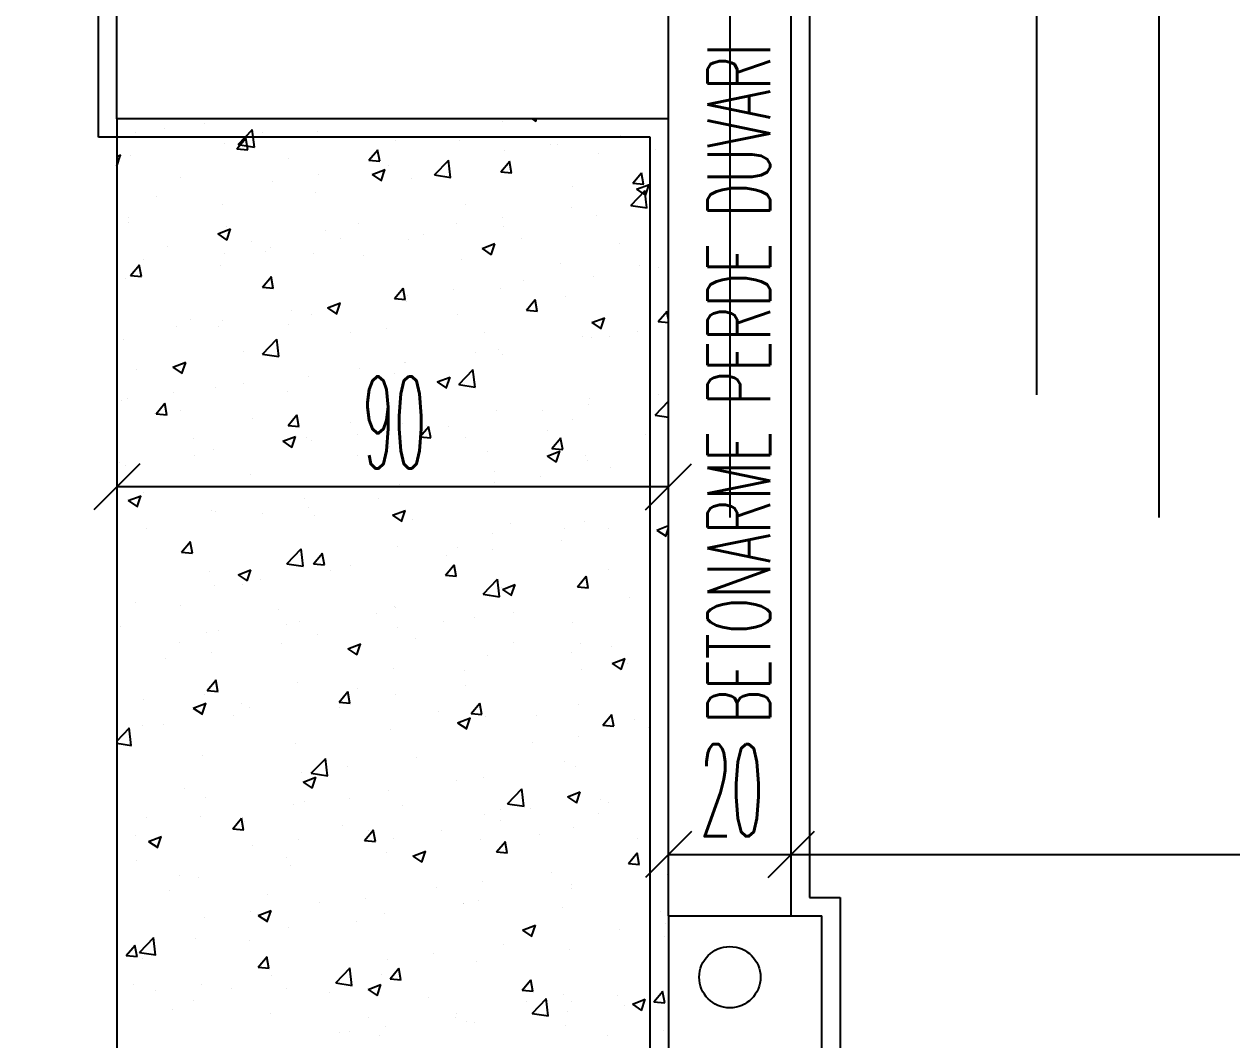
# Model space of a CAD drawing. Extents: x 78 to 306, y -397 to 18.
# Drawn here: x 271.11812 to 271.15752, y -396.6976 to -396.66447 of the extents above; entities that cross this region are included whole.
import ezdxf

# ---------------------------------------------------------------- set-up
doc = ezdxf.new("R2010")
doc.units = 0
doc.header["$LTSCALE"] = 0.5
doc.header["$MEASUREMENT"] = 0
doc.linetypes.add('DASHDOT2', pattern=[0.5, 0.25, -0.125, 0, -0.125])
doc.layers.get('0').update_dxf_attribs({"linetype": 'CONTINUOUS'})
for name, color, linetype in [('AKS', 5, 'DASHDOT2'), ('ASHADE', 7, 'CONTINUOUS'), ('DUVAR', 6, 'CONTINUOUS'), ('KOLON', 4, 'CONTINUOUS'), ('MERDIVEN', 3, 'CONTINUOUS'), ('OLCU', 31, 'CONTINUOUS'), ('SIVA', 7, 'CONTINUOUS'), ('TARAMA', 8, 'CONTINUOUS')]:
    doc.layers.add(name, color=color, linetype=linetype)
doc.styles.add('OLCU', font='romans.shx', dxfattribs={"width": 0.6, "height": 0.125})
doc.styles.add('OLCUIC', font='ROMANS.SHX', dxfattribs={"width": 0.4, "height": 0.15})

msp = doc.modelspace()

# ---------------------------------------------------------------- linework, layer by layer
at = {"color": 0, "linetype": 'ByBlock'}
for p, q in [((271.121894, -396.67881), (271.120394, -396.68031)), ((271.138394, -396.68031), (271.139894, -396.67881)), ((271.139894, -396.69081), (271.138394, -396.69231)), ((271.143894, -396.69081), (271.142394, -396.69231)), ((271.142394, -396.69231), (271.143894, -396.69081))]:
    msp.add_line(p, q, dxfattribs=at)
at = {"layer": 'AKS'}
for p, q in [((271.151144, -396.35156), (271.151144, -396.83956)), ((271.141144, -396.35556), (271.141144, -396.83556)), ((271.155144, -396.35556), (271.155144, -396.83556)), ((271.333144, -396.69556), (271.037144, -396.69556))]:
    msp.add_line(p, q, dxfattribs=at)
at = {"layer": 'ASHADE'}
msp.add_circle((271.141144, -396.69556), 0.001, dxfattribs=at)
at = {"layer": 'DUVAR'}
for p, q in [((271.121144, -396.66756), (271.121144, -396.63856)), ((271.139144, -396.69356), (271.139144, -396.66056)), ((271.143144, -396.69356), (271.143144, -396.66056)), ((271.139144, -396.66756), (271.121144, -396.66756))]:
    msp.add_line(p, q, dxfattribs=at)
at = {"layer": 'KOLON'}
for p, q in [((271.139144, -396.69356), (271.139144, -396.72756)), ((271.139144, -396.69356), (271.144144, -396.69356)), ((271.144144, -396.72756), (271.144144, -396.69356))]:
    msp.add_line(p, q, dxfattribs=at)
at = {"layer": 'MERDIVEN'}
msp.add_line((271.121144, -396.66756), (271.121144, -396.75156), dxfattribs=at)
at = {"layer": 'OLCU', "linetype": 'ByBlock'}
msp.add_line((271.139144, -396.67956), (271.121144, -396.67956), dxfattribs=at)
at = {"layer": 'OLCU', "ltscale": 1.4}
for p, q in [((271.139144, -396.69156), (271.143144, -396.69156)), ((271.143144, -396.69156), (271.523144, -396.69156))]:
    msp.add_line(p, q, dxfattribs=at)
at = {"layer": 'SIVA', "ltscale": 1.4}
for p, q in [((271.120544, -396.66816), (271.120544, -396.63796)), ((271.143744, -396.65996), (271.143744, -396.69296)), ((271.138544, -396.66816), (271.120544, -396.66816)), ((271.138544, -396.69356), (271.138544, -396.66816)), ((271.143744, -396.69296), (271.144744, -396.69296)), ((271.144744, -396.69296), (271.144744, -396.72816)), ((271.138544, -396.72756), (271.138544, -396.69356))]:
    msp.add_line(p, q, dxfattribs=at)
at = {"layer": 'TARAMA'}
for p, q in [((271.1227, -396.667867), (271.1227, -396.667867)), ((271.124022, -396.66772), (271.124022, -396.66772)), ((271.125105, -396.668395), (271.125572, -396.667908)), ((271.125633, -396.668478), (271.125566, -396.667909)), ((271.13373, -396.667658), (271.13373, -396.667658)), ((271.134698, -396.66756), (271.134819, -396.667642)), ((271.134814, -396.667643), (271.134842, -396.66756)), ((271.12175, -396.66802), (271.12175, -396.66802)), ((271.121795, -396.668143), (271.121795, -396.668143)), ((271.125066, -396.668532), (271.125355, -396.668187)), ((271.125419, -396.668565), (271.12535, -396.668189)), ((271.125903, -396.668002), (271.125903, -396.668002)), ((271.1277, -396.667963), (271.1277, -396.667963)), ((271.129106, -396.668138), (271.129106, -396.668138)), ((271.130231, -396.668259), (271.130231, -396.668259)), ((271.132309, -396.668273), (271.132309, -396.668273)), ((271.137572, -396.668095), (271.137572, -396.668095)), ((271.124669, -396.668347), (271.124669, -396.668347)), ((271.125066, -396.668532), (271.125425, -396.668564)), ((271.125105, -396.668395), (271.125639, -396.668478)), ((271.12937, -396.668909), (271.129659, -396.668564)), ((271.129722, -396.668941), (271.129653, -396.668565)), ((271.133797, -396.668592), (271.133797, -396.668592)), ((271.135299, -396.668394), (271.135299, -396.668394)), ((271.135511, -396.668408), (271.135511, -396.668408)), ((271.136854, -396.668704), (271.136854, -396.668704)), ((271.138714, -396.668544), (271.138714, -396.668544)), ((271.121144, -396.668785), (271.121277, -396.668734)), ((271.121144, -396.669089), (271.121155, -396.669097)), ((271.121149, -396.669098), (271.121271, -396.668735)), ((271.121588, -396.668769), (271.121588, -396.668769)), ((271.126732, -396.668859), (271.126732, -396.668859)), ((271.12937, -396.668909), (271.129728, -396.66894)), ((271.130008, -396.669091), (271.130008, -396.669091)), ((271.131508, -396.669389), (271.131976, -396.668902)), ((271.132036, -396.669471), (271.13197, -396.668902)), ((271.133673, -396.669285), (271.133962, -396.66894)), ((271.133824, -396.669088), (271.133824, -396.669088)), ((271.134026, -396.669318), (271.133957, -396.668942)), ((271.123233, -396.66946), (271.123233, -396.66946)), ((271.127735, -396.66939), (271.127735, -396.66939)), ((271.12948, -396.669376), (271.1299, -396.669215)), ((271.12948, -396.669376), (271.129778, -396.669577)), ((271.129772, -396.669578), (271.129894, -396.669216)), ((271.131508, -396.669389), (271.132042, -396.669471)), ((271.133673, -396.669285), (271.134032, -396.669317)), ((271.137977, -396.669662), (271.138266, -396.669317)), ((271.13833, -396.669694), (271.13826, -396.669318)), ((271.126233, -396.669588), (271.126233, -396.669588)), ((271.130743, -396.66951), (271.130743, -396.66951)), ((271.136021, -396.669758), (271.136021, -396.669758)), ((271.137977, -396.669662), (271.138335, -396.669693)), ((271.138102, -396.669856), (271.138522, -396.669695)), ((271.138102, -396.669856), (271.138401, -396.670058)), ((271.138395, -396.670059), (271.138517, -396.669696)), ((271.122444, -396.670087), (271.122444, -396.670087)), ((271.127627, -396.66996), (271.127627, -396.66996)), ((271.137912, -396.670382), (271.138379, -396.669895)), ((271.13844, -396.670465), (271.138373, -396.669895)), ((271.124596, -396.670344), (271.124596, -396.670344)), ((271.132522, -396.670358), (271.132522, -396.670358)), ((271.135993, -396.670462), (271.135993, -396.670462)), ((271.137912, -396.670382), (271.138446, -396.670464)), ((271.121515, -396.670767), (271.121515, -396.670767)), ((271.121531, -396.670933), (271.121531, -396.670933)), ((271.124734, -396.671068), (271.124734, -396.671068)), ((271.129023, -396.670959), (271.129023, -396.670959)), ((271.132219, -396.670959), (271.132219, -396.670959)), ((271.133721, -396.670761), (271.133721, -396.670761)), ((271.136781, -396.670701), (271.136781, -396.670701)), ((271.124438, -396.671311), (271.124858, -396.67115)), ((271.124438, -396.671311), (271.124737, -396.671512)), ((271.124731, -396.671514), (271.124853, -396.671151)), ((271.127937, -396.671204), (271.127937, -396.671204)), ((271.128429, -396.671458), (271.128429, -396.671458)), ((271.13114, -396.671339), (271.13114, -396.671339)), ((271.133751, -396.671085), (271.133751, -396.671085)), ((271.122796, -396.671739), (271.122796, -396.671739)), ((271.125524, -396.67156), (271.125524, -396.67156)), ((271.126157, -396.671757), (271.126157, -396.671757)), ((271.13067, -396.671508), (271.13067, -396.671508)), ((271.133061, -396.671792), (271.133481, -396.67163)), ((271.133061, -396.671792), (271.133359, -396.671993)), ((271.133354, -396.671994), (271.133475, -396.671632)), ((271.134343, -396.671474), (271.134343, -396.671474)), ((271.137546, -396.67161), (271.137546, -396.67161)), ((271.122025, -396.67216), (271.122025, -396.67216)), ((271.124655, -396.671954), (271.124655, -396.671954)), ((271.125999, -396.671874), (271.125999, -396.671874)), ((271.127554, -396.671958), (271.127554, -396.671958)), ((271.129202, -396.672009), (271.129202, -396.672009)), ((271.132405, -396.672145), (271.132405, -396.672145)), ((271.121595, -396.672669), (271.121884, -396.672324)), ((271.121948, -396.672701), (271.121878, -396.672325)), ((271.124523, -396.672342), (271.124523, -396.672342)), ((271.135608, -396.67228), (271.135608, -396.67228)), ((271.138204, -396.672329), (271.138204, -396.672329)), ((271.138811, -396.672415), (271.138811, -396.672415)), ((271.121442, -396.672764), (271.121442, -396.672764)), ((271.121595, -396.672669), (271.121954, -396.6727)), ((271.125899, -396.673045), (271.126188, -396.672701)), ((271.126251, -396.673078), (271.126182, -396.672702)), ((271.134415, -396.672828), (271.134415, -396.672828)), ((271.136708, -396.672699), (271.136708, -396.672699)), ((271.125899, -396.673045), (271.126257, -396.673077)), ((271.130202, -396.673422), (271.130491, -396.673077)), ((271.130202, -396.673422), (271.130561, -396.673453)), ((271.130555, -396.673454), (271.130486, -396.673078)), ((271.13064, -396.673325), (271.13064, -396.673325)), ((271.132142, -396.673127), (271.132142, -396.673127)), ((271.133678, -396.673083), (271.133678, -396.673083)), ((271.135774, -396.673338), (271.135774, -396.673338)), ((271.126851, -396.673824), (271.126851, -396.673824)), ((271.12802, -396.673727), (271.12844, -396.673565)), ((271.12802, -396.673727), (271.128318, -396.673928)), ((271.128312, -396.673929), (271.128434, -396.673567)), ((271.130597, -396.673505), (271.130597, -396.673505)), ((271.134506, -396.673798), (271.134795, -396.673454)), ((271.134506, -396.673798), (271.134864, -396.67383)), ((271.134859, -396.673831), (271.134789, -396.673455)), ((271.138809, -396.674175), (271.139098, -396.67383)), ((271.139144, -396.674109), (271.139093, -396.673831)), ((271.123541, -396.674118), (271.123541, -396.674118)), ((271.124579, -396.674123), (271.124579, -396.674123)), ((271.127481, -396.673955), (271.127481, -396.673955)), ((271.132275, -396.673938), (271.132275, -396.673938)), ((271.136642, -396.674207), (271.137063, -396.674046)), ((271.136642, -396.674207), (271.136941, -396.674409)), ((271.136935, -396.67441), (271.137057, -396.674047)), ((271.138809, -396.674175), (271.139144, -396.674204)), ((271.123077, -396.674321), (271.123077, -396.674321)), ((271.12445, -396.674339), (271.12445, -396.674339)), ((271.126743, -396.674253), (271.126743, -396.674253)), ((271.128775, -396.674539), (271.128775, -396.674539)), ((271.129946, -396.674389), (271.129946, -396.674389)), ((271.133149, -396.674524), (271.133149, -396.674524)), ((271.138128, -396.674498), (271.138128, -396.674498)), ((271.12137, -396.674762), (271.12137, -396.674762)), ((271.125901, -396.675233), (271.126368, -396.674746)), ((271.126428, -396.675316), (271.126362, -396.674746)), ((271.136352, -396.674659), (271.136352, -396.674659)), ((271.136626, -396.674696), (271.136626, -396.674696)), ((271.136635, -396.674696), (271.136635, -396.674696)), ((271.137211, -396.674655), (271.137211, -396.674655)), ((271.125276, -396.67514), (271.125276, -396.67514)), ((271.125901, -396.675233), (271.126434, -396.675316)), ((271.132836, -396.675195), (271.132836, -396.675195)), ((271.133605, -396.67508), (271.133605, -396.67508)), ((271.133712, -396.675256), (271.133712, -396.675256)), ((271.121777, -396.67574), (271.121777, -396.67574)), ((271.122978, -396.675662), (271.123398, -396.675501)), ((271.122978, -396.675662), (271.123277, -396.675863)), ((271.123271, -396.675864), (271.123393, -396.675502)), ((271.129062, -396.675692), (271.129062, -396.675692)), ((271.130524, -396.675502), (271.130524, -396.675502)), ((271.130564, -396.675494), (271.130564, -396.675494)), ((271.132304, -396.676226), (271.132771, -396.675739)), ((271.132832, -396.676309), (271.132765, -396.675739)), ((271.125273, -396.67619), (271.125273, -396.67619)), ((271.127408, -396.675952), (271.127408, -396.675952)), ((271.130213, -396.675856), (271.130213, -396.675856)), ((271.131601, -396.676142), (271.132021, -396.675981)), ((271.131601, -396.676142), (271.1319, -396.676344)), ((271.131894, -396.676345), (271.132015, -396.675982)), ((271.123, -396.67649), (271.123, -396.67649)), ((271.124377, -396.676336), (271.124377, -396.676336)), ((271.126714, -396.676457), (271.126714, -396.676457)), ((271.132304, -396.676226), (271.132838, -396.676309)), ((271.138822, -396.676565), (271.138822, -396.676565)), ((271.121297, -396.676759), (271.121297, -396.676759)), ((271.121498, -396.676687), (271.121498, -396.676687)), ((271.122427, -396.677182), (271.122717, -396.676837)), ((271.12278, -396.677215), (271.122711, -396.676838)), ((271.136549, -396.676865), (271.136549, -396.676865)), ((271.136562, -396.676693), (271.136562, -396.676693)), ((271.138707, -396.67722), (271.139144, -396.676765)), ((271.122372, -396.677184), (271.122372, -396.677184)), ((271.122427, -396.677182), (271.122786, -396.677213)), ((271.123215, -396.677058), (271.123215, -396.677058)), ((271.125575, -396.677319), (271.125575, -396.677319)), ((271.126731, -396.677558), (271.12702, -396.677214)), ((271.127084, -396.677591), (271.127015, -396.677215)), ((271.133532, -396.677077), (271.133532, -396.677077)), ((271.135047, -396.677062), (271.135047, -396.677062)), ((271.136004, -396.677356), (271.136004, -396.677356)), ((271.138707, -396.67722), (271.139144, -396.677287)), ((271.126731, -396.677558), (271.12709, -396.67759)), ((271.128778, -396.677455), (271.128778, -396.677455)), ((271.130451, -396.6775), (271.130451, -396.6775)), ((271.131035, -396.677935), (271.131324, -396.67759)), ((271.131258, -396.677561), (271.131258, -396.677561)), ((271.131387, -396.677968), (271.131318, -396.677591)), ((271.131981, -396.67759), (271.131981, -396.67759)), ((271.135184, -396.677725), (271.135184, -396.677725)), ((271.123637, -396.67799), (271.123637, -396.67799)), ((271.12656, -396.678078), (271.12698, -396.677916)), ((271.12656, -396.678078), (271.126858, -396.678279)), ((271.12684, -396.678125), (271.12684, -396.678125)), ((271.126852, -396.67828), (271.126974, -396.677918)), ((271.127335, -396.67795), (271.127335, -396.67795)), ((271.127483, -396.678058), (271.127483, -396.678058)), ((271.128985, -396.67786), (271.128985, -396.67786)), ((271.131035, -396.677935), (271.131393, -396.677966)), ((271.132505, -396.677956), (271.132505, -396.677956)), ((271.135338, -396.678311), (271.135627, -396.677967)), ((271.135691, -396.678344), (271.135622, -396.677968)), ((271.138387, -396.677861), (271.138387, -396.677861)), ((271.123694, -396.678557), (271.123694, -396.678557)), ((271.124304, -396.678334), (271.124304, -396.678334)), ((271.129006, -396.678557), (271.129006, -396.678557)), ((271.130043, -396.678261), (271.130043, -396.678261)), ((271.133246, -396.678396), (271.133246, -396.678396)), ((271.135183, -396.678558), (271.135603, -396.678397)), ((271.135183, -396.678558), (271.135481, -396.678759)), ((271.135338, -396.678311), (271.135697, -396.678343)), ((271.135475, -396.678761), (271.135597, -396.678398)), ((271.136449, -396.678531), (271.136449, -396.678531)), ((271.121224, -396.678756), (271.121224, -396.678756)), ((271.121422, -396.678856), (271.121422, -396.678856)), ((271.13649, -396.678691), (271.13649, -396.678691)), ((271.137243, -396.678932), (271.137243, -396.678932)), ((271.125506, -396.679157), (271.125506, -396.679157)), ((271.133459, -396.679075), (271.133459, -396.679075)), ((271.134971, -396.679231), (271.134971, -396.679231)), ((271.130378, -396.679497), (271.130378, -396.679497)), ((271.133469, -396.679429), (271.133469, -396.679429)), ((271.121518, -396.680013), (271.121939, -396.679852)), ((271.121518, -396.680013), (271.121817, -396.680214)), ((271.121811, -396.680215), (271.121933, -396.679853)), ((271.122007, -396.679758), (271.122007, -396.679758)), ((271.127262, -396.679947), (271.127262, -396.679947)), ((271.129679, -396.679928), (271.129679, -396.679928)), ((271.121178, -396.680234), (271.121178, -396.680234)), ((271.124231, -396.680331), (271.124231, -396.680331)), ((271.124381, -396.680369), (271.124381, -396.680369)), ((271.125905, -396.680425), (271.125905, -396.680425)), ((271.127407, -396.680227), (271.127407, -396.680227)), ((271.127584, -396.680505), (271.127584, -396.680505)), ((271.130141, -396.680493), (271.130561, -396.680332)), ((271.130141, -396.680493), (271.13044, -396.680695)), ((271.130434, -396.680696), (271.130556, -396.680333)), ((271.121151, -396.680754), (271.121151, -396.680754)), ((271.122116, -396.680923), (271.122116, -396.680923)), ((271.130787, -396.68064), (271.130787, -396.68064)), ((271.13399, -396.680775), (271.13399, -396.680775)), ((271.136417, -396.680688), (271.136417, -396.680688)), ((271.137193, -396.680911), (271.137193, -396.680911)), ((271.138764, -396.680974), (271.139144, -396.680828)), ((271.139057, -396.681176), (271.139144, -396.680916)), ((271.133386, -396.681072), (271.133386, -396.681072)), ((271.135665, -396.681298), (271.135665, -396.681298)), ((271.135756, -396.680936), (271.135756, -396.680936)), ((271.138764, -396.680974), (271.139062, -396.681175)), ((271.12326, -396.681695), (271.123549, -396.68135)), ((271.12326, -396.681695), (271.123619, -396.681726)), ((271.123613, -396.681728), (271.123543, -396.681352)), ((271.126696, -396.682071), (271.127163, -396.681584)), ((271.127224, -396.682154), (271.127157, -396.681584)), ((271.130305, -396.681495), (271.130305, -396.681495)), ((271.132257, -396.681536), (271.132257, -396.681536)), ((271.133392, -396.681597), (271.133392, -396.681597)), ((271.126696, -396.682071), (271.12723, -396.682154)), ((271.127189, -396.681944), (271.127189, -396.681944)), ((271.127564, -396.682072), (271.127853, -396.681727)), ((271.127564, -396.682072), (271.127922, -396.682103)), ((271.127916, -396.682104), (271.127847, -396.681728)), ((271.131867, -396.682448), (271.132156, -396.682103)), ((271.13189, -396.681795), (271.13189, -396.681795)), ((271.13222, -396.682481), (271.132151, -396.682105)), ((271.124158, -396.682329), (271.124158, -396.682329)), ((271.1251, -396.682429), (271.12552, -396.682267)), ((271.1251, -396.682429), (271.125398, -396.68263)), ((271.125393, -396.682631), (271.125514, -396.682269)), ((271.128101, -396.682294), (271.128101, -396.682294)), ((271.128758, -396.682137), (271.128758, -396.682137)), ((271.131867, -396.682448), (271.132226, -396.682479)), ((271.136171, -396.682825), (271.13646, -396.68248)), ((271.136524, -396.682857), (271.136454, -396.682481)), ((271.137194, -396.682253), (271.137194, -396.682253)), ((271.124327, -396.682791), (271.124327, -396.682791)), ((271.125259, -396.682737), (271.125259, -396.682737)), ((271.125829, -396.682593), (271.125829, -396.682593)), ((271.133099, -396.683064), (271.133567, -396.682577)), ((271.133627, -396.683147), (271.133561, -396.682577)), ((271.133695, -396.682854), (271.133695, -396.682854)), ((271.133723, -396.682909), (271.134143, -396.682748)), ((271.134015, -396.683112), (271.134137, -396.682749)), ((271.136171, -396.682825), (271.136529, -396.682856)), ((271.136344, -396.682685), (271.136344, -396.682685)), ((271.133099, -396.683064), (271.133633, -396.683147)), ((271.133313, -396.683069), (271.133313, -396.683069)), ((271.133723, -396.682909), (271.134021, -396.68311)), ((271.137876, -396.683166), (271.137876, -396.683166)), ((271.12176, -396.683338), (271.12176, -396.683338)), ((271.123213, -396.683435), (271.123213, -396.683435)), ((271.126416, -396.683571), (271.126416, -396.683571)), ((271.130195, -396.683454), (271.130195, -396.683454)), ((271.130232, -396.683492), (271.130232, -396.683492)), ((271.134086, -396.683665), (271.134086, -396.683665)), ((271.126696, -396.684055), (271.126696, -396.684055)), ((271.127116, -396.683942), (271.127116, -396.683942)), ((271.129619, -396.683706), (271.129619, -396.683706)), ((271.131814, -396.683964), (271.131814, -396.683964)), ((271.132822, -396.683841), (271.132822, -396.683841)), ((271.136025, -396.683977), (271.136025, -396.683977)), ((271.121275, -396.684106), (271.121275, -396.684106)), ((271.124085, -396.684326), (271.124085, -396.684326)), ((271.124478, -396.684241), (271.124478, -396.684241)), ((271.127681, -396.684376), (271.127681, -396.684376)), ((271.130312, -396.684162), (271.130312, -396.684162)), ((271.123197, -396.684655), (271.123197, -396.684655)), ((271.126523, -396.684661), (271.126523, -396.684661)), ((271.128681, -396.684844), (271.129101, -396.684683)), ((271.128681, -396.684844), (271.12898, -396.685046)), ((271.128974, -396.685047), (271.129096, -396.684684)), ((271.130884, -396.684512), (271.130884, -396.684512)), ((271.134087, -396.684647), (271.134087, -396.684647)), ((271.136271, -396.684683), (271.136271, -396.684683)), ((271.13729, -396.684782), (271.13729, -396.684782)), ((271.122748, -396.685157), (271.122748, -396.685157)), ((271.12425, -396.68496), (271.12425, -396.68496)), ((271.13324, -396.685067), (271.13324, -396.685067)), ((271.135986, -396.684953), (271.135986, -396.684953)), ((271.137304, -396.685325), (271.137724, -396.685163)), ((271.137597, -396.685527), (271.137718, -396.685165)), ((271.130159, -396.685489), (271.130159, -396.685489)), ((271.132487, -396.685554), (271.132487, -396.685554)), ((271.136297, -396.685532), (271.136297, -396.685532)), ((271.137304, -396.685325), (271.137603, -396.685526)), ((271.137799, -396.685335), (271.137799, -396.685335)), ((271.124092, -396.686208), (271.124382, -396.685864)), ((271.124445, -396.686241), (271.124376, -396.685865)), ((271.127043, -396.685939), (271.127043, -396.685939)), ((271.132508, -396.686031), (271.132508, -396.686031)), ((271.124012, -396.686323), (271.124012, -396.686323)), ((271.124092, -396.686208), (271.124451, -396.68624)), ((271.128396, -396.686585), (271.128685, -396.68624)), ((271.128749, -396.686617), (271.12868, -396.686241)), ((271.128988, -396.686155), (271.128988, -396.686155)), ((271.130236, -396.68633), (271.130236, -396.68633)), ((271.122019, -396.686485), (271.122019, -396.686485)), ((271.12364, -396.686779), (271.12406, -396.686618)), ((271.12364, -396.686779), (271.123938, -396.686981)), ((271.123933, -396.686982), (271.124054, -396.686619)), ((271.125222, -396.68662), (271.125222, -396.68662)), ((271.125489, -396.686755), (271.125489, -396.686755)), ((271.128396, -396.686585), (271.128755, -396.686616)), ((271.128425, -396.686756), (271.128425, -396.686756)), ((271.128733, -396.686528), (271.128733, -396.686528)), ((271.1327, -396.686961), (271.132989, -396.686617)), ((271.133052, -396.686994), (271.132983, -396.686618)), ((271.136198, -396.68668), (271.136198, -396.68668)), ((271.124944, -396.687027), (271.124944, -396.687027)), ((271.131628, -396.686891), (271.131628, -396.686891)), ((271.132263, -396.68726), (271.132683, -396.687099)), ((271.132555, -396.687463), (271.132677, -396.6871)), ((271.1327, -396.686961), (271.133058, -396.686993)), ((271.133167, -396.687064), (271.133167, -396.687064)), ((271.134831, -396.687026), (271.134831, -396.687026)), ((271.137003, -396.687338), (271.137292, -396.686993)), ((271.137356, -396.68737), (271.137287, -396.686994)), ((271.138034, -396.687162), (271.138034, -396.687162)), ((271.121144, -396.687858), (271.121555, -396.687429)), ((271.12117, -396.687524), (271.12117, -396.687524)), ((271.121616, -396.687999), (271.121549, -396.687429)), ((271.12199, -396.687356), (271.12199, -396.687356)), ((271.122672, -396.687326), (271.122672, -396.687326)), ((271.130086, -396.687487), (271.130086, -396.687487)), ((271.132263, -396.68726), (271.132561, -396.687461)), ((271.137003, -396.687338), (271.137362, -396.687369)), ((271.138493, -396.687402), (271.138493, -396.687402)), ((271.121144, -396.687925), (271.121622, -396.687999)), ((271.12697, -396.687937), (271.12697, -396.687937)), ((271.134719, -396.687899), (271.134719, -396.687899)), ((271.136221, -396.687701), (271.136221, -396.687701)), ((271.123939, -396.688321), (271.123939, -396.688321)), ((271.130929, -396.688398), (271.130929, -396.688398)), ((271.127491, -396.688909), (271.127959, -396.688422)), ((271.128019, -396.688992), (271.127953, -396.688422)), ((271.128657, -396.688697), (271.128657, -396.688697)), ((271.135738, -396.688533), (271.135738, -396.688533)), ((271.136125, -396.688677), (271.136125, -396.688677)), ((271.127155, -396.688895), (271.127155, -396.688895)), ((271.127221, -396.689195), (271.127642, -396.689034)), ((271.127221, -396.689195), (271.12752, -396.689396)), ((271.127491, -396.688909), (271.128025, -396.688992)), ((271.127514, -396.689398), (271.127636, -396.689035)), ((271.132239, -396.689134), (271.132239, -396.689134)), ((271.133094, -396.689062), (271.133094, -396.689062)), ((271.123366, -396.689394), (271.123366, -396.689394)), ((271.130013, -396.689484), (271.130013, -396.689484)), ((271.133895, -396.689902), (271.134362, -396.689415)), ((271.134423, -396.689985), (271.134356, -396.689415)), ((271.135844, -396.689676), (271.136264, -396.689514)), ((271.136137, -396.689878), (271.136259, -396.689516)), ((271.124054, -396.689686), (271.124054, -396.689686)), ((271.126897, -396.689934), (271.126897, -396.689934)), ((271.127257, -396.689822), (271.127257, -396.689822)), ((271.12874, -396.689735), (271.12874, -396.689735)), ((271.13046, -396.689957), (271.13046, -396.689957)), ((271.133895, -396.689902), (271.134429, -396.689985)), ((271.135844, -396.689676), (271.136143, -396.689877)), ((271.136915, -396.689768), (271.136915, -396.689768)), ((271.137176, -396.689851), (271.137176, -396.689851)), ((271.122116, -396.690357), (271.122116, -396.690357)), ((271.123866, -396.690318), (271.123866, -396.690318)), ((271.124925, -396.690721), (271.125214, -396.690377)), ((271.125278, -396.690754), (271.125208, -396.690378)), ((271.125241, -396.690335), (271.125241, -396.690335)), ((271.13314, -396.690265), (271.13314, -396.690265)), ((271.133663, -396.690092), (271.133663, -396.690092)), ((271.134642, -396.690068), (271.134642, -396.690068)), ((271.136865, -396.690228), (271.136865, -396.690228)), ((271.124925, -396.690721), (271.125284, -396.690753)), ((271.125319, -396.690492), (271.125319, -396.690492)), ((271.128522, -396.690628), (271.128522, -396.690628)), ((271.129229, -396.691098), (271.129518, -396.690753)), ((271.129351, -396.690764), (271.129351, -396.690764)), ((271.129581, -396.691131), (271.129512, -396.690754)), ((271.131725, -396.690763), (271.131725, -396.690763)), ((271.133677, -396.690451), (271.133677, -396.690451)), ((271.136052, -396.690675), (271.136052, -396.690675)), ((271.121742, -396.690936), (271.121742, -396.690936)), ((271.12218, -396.69113), (271.1226, -396.690969)), ((271.12218, -396.69113), (271.122479, -396.691332)), ((271.122473, -396.691333), (271.122594, -396.69097)), ((271.127079, -396.691063), (271.127079, -396.691063)), ((271.129229, -396.691098), (271.129587, -396.691129)), ((271.130178, -396.691052), (271.130178, -396.691052)), ((271.133021, -396.691059), (271.133021, -396.691059)), ((271.133532, -396.691474), (271.133821, -396.69113)), ((271.133885, -396.691507), (271.133816, -396.691131)), ((271.134928, -396.690898), (271.134928, -396.690898)), ((271.138131, -396.691034), (271.138131, -396.691034)), ((271.125577, -396.691261), (271.125577, -396.691261)), ((271.12994, -396.691481), (271.12994, -396.691481)), ((271.130803, -396.691611), (271.131223, -396.69145)), ((271.131096, -396.691813), (271.131217, -396.691451)), ((271.133532, -396.691474), (271.133891, -396.691506)), ((271.137836, -396.691851), (271.138125, -396.691506)), ((271.138189, -396.691884), (271.138119, -396.691507)), ((271.121787, -396.69176), (271.121787, -396.69176)), ((271.126679, -396.691653), (271.126679, -396.691653)), ((271.126824, -396.691931), (271.126824, -396.691931)), ((271.130803, -396.691611), (271.131101, -396.691812)), ((271.137836, -396.691851), (271.138194, -396.691882)), ((271.139126, -396.691636), (271.139126, -396.691636)), ((271.12318, -396.692253), (271.12318, -396.692253)), ((271.123794, -396.692315), (271.123794, -396.692315)), ((271.135336, -396.692135), (271.135336, -396.692135)), ((271.139095, -396.692222), (271.139095, -396.692222)), ((271.12286, -396.692736), (271.12286, -396.692736)), ((271.131562, -396.692632), (271.131562, -396.692632)), ((271.133064, -396.692434), (271.133064, -396.692434)), ((271.135968, -396.692551), (271.135968, -396.692551)), ((271.135979, -396.692672), (271.135979, -396.692672)), ((271.126063, -396.692872), (271.126063, -396.692872)), ((271.127773, -396.693131), (271.127773, -396.693131)), ((271.129266, -396.693007), (271.129266, -396.693007)), ((271.132948, -396.693056), (271.132948, -396.693056)), ((271.1255, -396.69343), (271.1255, -396.69343)), ((271.125762, -396.693546), (271.126182, -396.693385)), ((271.126054, -396.693749), (271.126176, -396.693386)), ((271.129868, -396.693479), (271.129868, -396.693479)), ((271.132469, -396.693142), (271.132469, -396.693142)), ((271.132469, -396.693152), (271.132469, -396.693152)), ((271.135672, -396.693278), (271.135672, -396.693278)), ((271.138875, -396.693413), (271.138875, -396.693413)), ((271.123998, -396.693628), (271.123998, -396.693628)), ((271.125762, -396.693546), (271.12606, -396.693747)), ((271.12897, -396.693752), (271.12897, -396.693752)), ((271.134384, -396.694027), (271.134804, -396.693865)), ((271.134677, -396.694229), (271.134799, -396.693867)), ((271.139049, -396.693805), (271.139049, -396.693805)), ((271.121883, -396.694754), (271.122351, -396.694267)), ((271.122411, -396.694837), (271.122345, -396.694267)), ((271.123721, -396.694313), (271.123721, -396.694313)), ((271.126751, -396.693929), (271.126751, -396.693929)), ((271.134384, -396.694027), (271.134683, -396.694228)), ((271.137547, -396.694002), (271.137547, -396.694002)), ((271.139022, -396.69422), (271.139022, -396.69422)), ((271.121454, -396.694858), (271.121743, -396.694513)), ((271.121807, -396.694891), (271.121737, -396.694515)), ((271.125471, -396.694353), (271.125471, -396.694353)), ((271.133758, -396.694501), (271.133758, -396.694501)), ((271.135906, -396.69467), (271.135906, -396.69467)), ((271.121454, -396.694858), (271.121813, -396.694889)), ((271.121883, -396.694754), (271.122417, -396.694836)), ((271.121972, -396.694954), (271.121972, -396.694954)), ((271.125757, -396.695235), (271.126047, -396.69489)), ((271.12611, -396.695267), (271.126041, -396.694891)), ((271.129984, -396.694998), (271.129984, -396.694998)), ((271.131486, -396.694801), (271.131486, -396.694801)), ((271.132875, -396.695054), (271.132875, -396.695054)), ((271.125757, -396.695235), (271.126116, -396.695266)), ((271.126194, -396.695497), (271.126194, -396.695497)), ((271.128287, -396.695747), (271.128754, -396.69526)), ((271.128815, -396.69583), (271.128748, -396.69526)), ((271.129795, -396.695476), (271.129795, -396.695476)), ((271.130061, -396.695611), (271.13035, -396.695266)), ((271.130414, -396.695644), (271.130345, -396.695268)), ((271.121692, -396.695802), (271.121692, -396.695802)), ((271.123922, -396.695796), (271.123922, -396.695796)), ((271.128287, -396.695747), (271.128821, -396.69583)), ((271.129343, -396.695962), (271.129763, -396.6958)), ((271.129636, -396.696164), (271.129757, -396.695802)), ((271.130061, -396.695611), (271.13042, -396.695642)), ((271.134365, -396.695988), (271.134654, -396.695643)), ((271.134717, -396.69602), (271.134648, -396.695644)), ((271.12242, -396.695994), (271.12242, -396.695994)), ((271.124895, -396.695938), (271.124895, -396.695938)), ((271.126678, -396.695926), (271.126678, -396.695926)), ((271.128097, -396.696073), (271.128097, -396.696073)), ((271.129343, -396.695962), (271.129641, -396.696163)), ((271.1313, -396.696208), (271.1313, -396.696208)), ((271.134365, -396.695988), (271.134723, -396.696019)), ((271.13469, -396.69674), (271.135158, -396.696253)), ((271.135218, -396.696823), (271.135152, -396.696253)), ((271.135721, -396.696131), (271.135721, -396.696131)), ((271.137471, -396.696171), (271.137471, -396.696171)), ((271.137966, -396.696442), (271.138386, -396.696281)), ((271.138258, -396.696645), (271.13838, -396.696282)), ((271.138668, -396.696364), (271.138957, -396.696019)), ((271.138949, -396.696217), (271.138949, -396.696217)), ((271.139021, -396.696397), (271.138952, -396.696021)), ((271.122957, -396.696608), (271.122957, -396.696608)), ((271.123648, -396.69631), (271.123648, -396.69631)), ((271.134503, -396.696343), (271.134503, -396.696343)), ((271.135833, -396.696667), (271.135833, -396.696667)), ((271.135969, -396.696369), (271.135969, -396.696369)), ((271.137706, -396.696479), (271.137706, -396.696479)), ((271.137966, -396.696442), (271.138264, -396.696644)), ((271.138668, -396.696364), (271.139027, -396.696395)), ((271.12616, -396.696743), (271.12616, -396.696743)), ((271.129363, -396.696879), (271.129363, -396.696879)), ((271.13218, -396.696868), (271.13218, -396.696868)), ((271.132222, -396.696732), (271.132222, -396.696732)), ((271.132566, -396.697014), (271.132566, -396.697014)), ((271.132802, -396.697051), (271.132802, -396.697051)), ((271.13469, -396.69674), (271.135224, -396.696823)), ((271.128405, -396.697365), (271.128405, -396.697365)), ((271.128722, -396.697332), (271.128722, -396.697332)), ((271.129907, -396.697167), (271.129907, -396.697167)), ((271.135768, -396.697149), (271.135768, -396.697149)), ((271.137158, -396.697448), (271.137158, -396.697448)), ((271.138971, -396.697285), (271.138971, -396.697285)), ((271.129722, -396.697473), (271.129722, -396.697473))]:
    msp.add_line(p, q, dxfattribs=at)

# ---------------------------------------------------------------- texts
at = {"layer": 'OLCU', "linetype": 'ByBlock', "style": 'OLCU', "width": 0.6}
msp.add_text('BETONARME PERDE DUVARI', height=0.00204, rotation=90, dxfattribs=at).set_placement((271.142457, -396.687287))
at = {"layer": 'OLCU', "style": 'OLCUIC', "width": 0.4}
for s, p in [('90', (271.129173, -396.67896)), ('20', (271.140173, -396.69096))]:
    msp.add_text(s, height=0.003, dxfattribs=at).set_placement(p)

doc.saveas('drawing.dxf')
